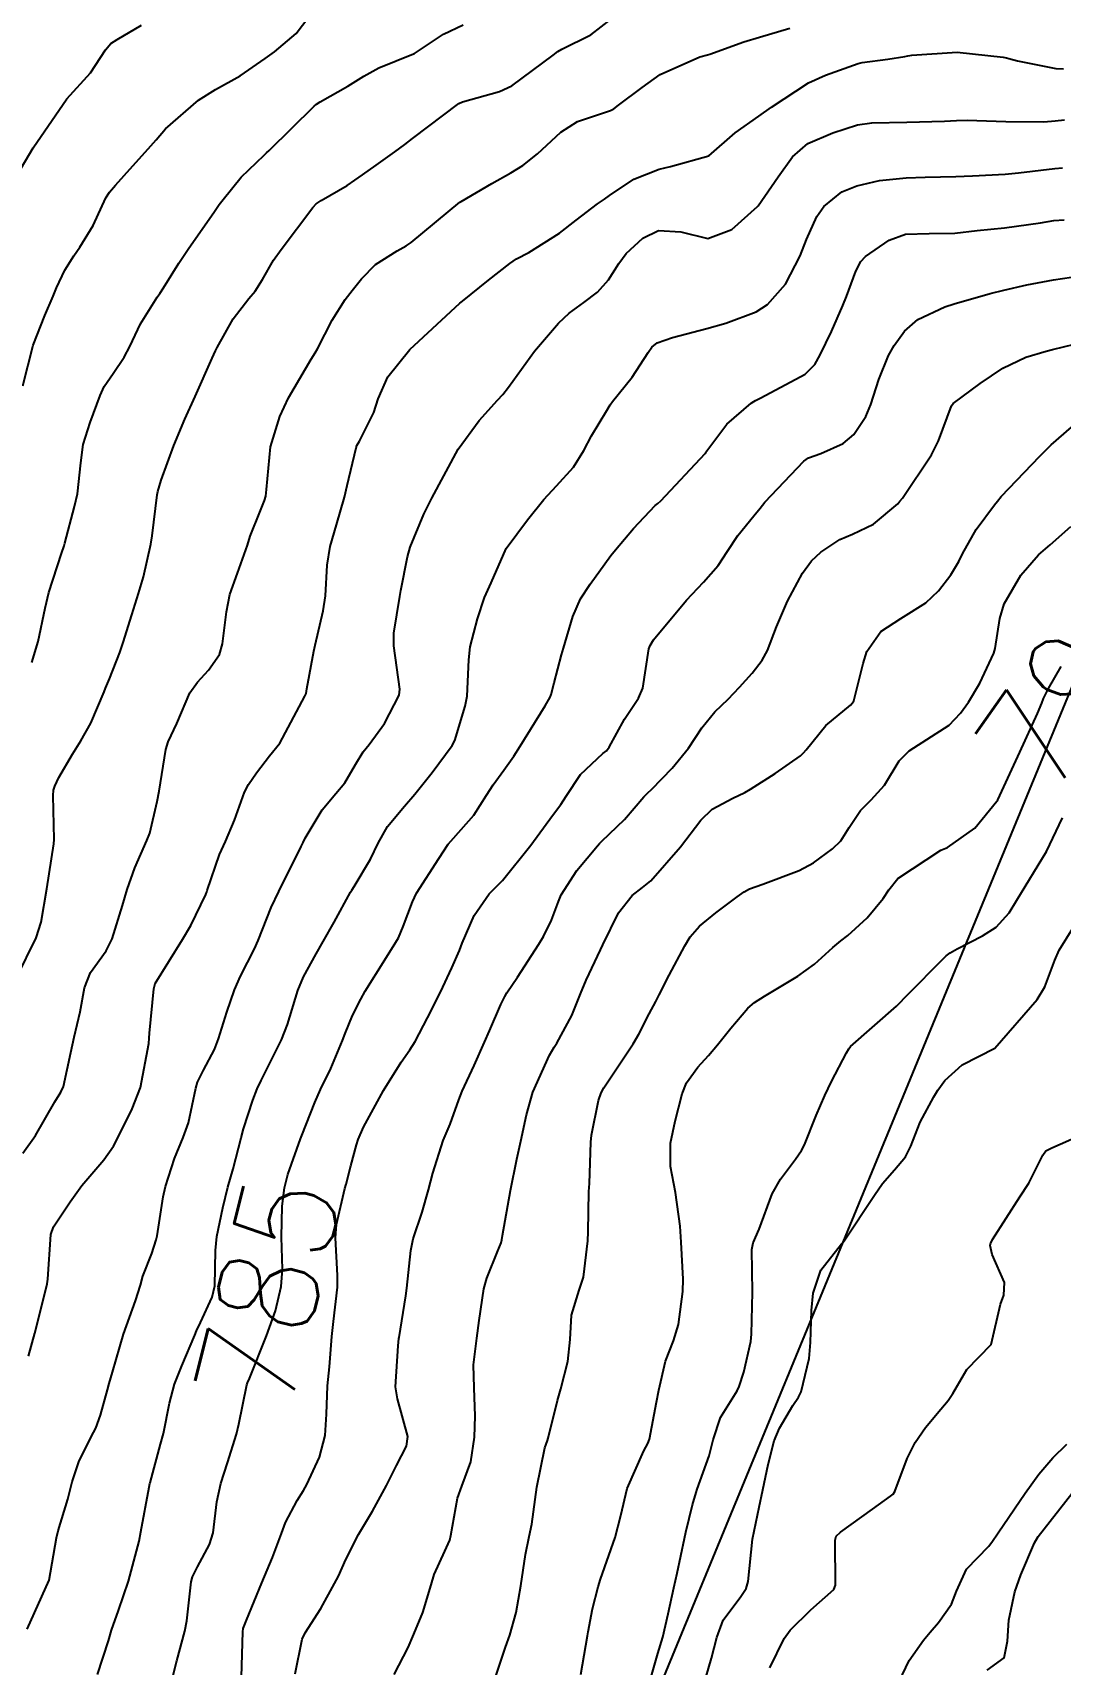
# Model space of a CAD drawing. Header units: metres. Extents: x 307586 to 320046, y 7427249 to 7434250.
# Drawn here: x 318425.4 to 318467, y 7430465.6 to 7430531.6 of the extents above; entities that cross this region are included whole.
import ezdxf
from ezdxf.enums import TextEntityAlignment as Align

# ---------------------------------------------------------------- set-up
doc = ezdxf.new("R2010")
doc.units = ezdxf.units.M
doc.header["$MEASUREMENT"] = 0
doc.linetypes.add('CONTINUO', pattern=[0])
for name, color, linetype in [('Cotas', 45, 'Continuous'), ('Curvas de Nivel 1m', 11, 'Continuous'), ('Curvas de Nivel 5m', 15, 'Continuous'), ('TEXTO', 45, 'Continuous')]:
    doc.layers.add(name, color=color, linetype=linetype)
doc.styles.add('Style-STANDARD', font='STANDARD.shx')

msp = doc.modelspace()

# ---------------------------------------------------------------- linework, layer by layer
at = {"layer": 'Curvas de Nivel 1m', "flags": 128}
for points, elevation in [([(318425.019, 7430517.347), (318425.44, 7430518.989), (318425.901, 7430520.188), (318426.237, 7430520.977), (318426.372, 7430521.311), (318426.719, 7430522.033), (318427.082, 7430522.612), (318427.325, 7430522.964), (318427.857, 7430523.844), (318428.369, 7430524.954), (318428.519, 7430525.19), (318428.761, 7430525.471), (318429.464, 7430526.251), (318430.094, 7430526.937), (318430.409, 7430527.311), (318430.791, 7430527.749), (318432.12, 7430528.91), (318432.807, 7430529.34), (318433.806, 7430529.897), (318434.82, 7430530.596), (318435.195, 7430530.874), (318436.079, 7430531.617), (318436.85, 7430532.623)], 778), ([(318424.766, 7430525.859), (318425.437, 7430526.99), (318426.803, 7430528.97), (318427.749, 7430530.025), (318428.361, 7430530.955), (318428.571, 7430531.208), (318428.829, 7430531.367), (318429.82, 7430531.958)], 777), ([(318425.011, 7430486.27), (318425.531, 7430486.982), (318426.317, 7430488.342), (318426.549, 7430488.739), (318426.657, 7430488.967), (318426.958, 7430490.342), (318427.097, 7430490.962), (318427.332, 7430491.987), (318427.505, 7430492.959), (318427.756, 7430493.579), (318428.388, 7430494.462), (318428.637, 7430494.948), (318429.055, 7430496.302), (318429.243, 7430496.942), (318429.549, 7430497.822), (318430.038, 7430498.934), (318430.149, 7430499.23), (318430.459, 7430500.512), (318430.539, 7430500.929), (318430.799, 7430502.615), (318430.904, 7430502.924), (318431.251, 7430503.669), (318431.778, 7430504.911), (318432.087, 7430505.339), (318432.527, 7430505.828), (318432.972, 7430506.46), (318433.1, 7430506.894), (318433.252, 7430508.197), (318433.396, 7430508.892), (318433.704, 7430509.756), (318434.103, 7430510.885), (318434.221, 7430511.251), (318434.603, 7430512.23), (318434.791, 7430512.696), (318434.849, 7430512.876), (318434.882, 7430513.142), (318435.045, 7430514.874), (318435.416, 7430516.104), (318435.768, 7430516.863), (318436.679, 7430518.429), (318436.848, 7430518.681), (318436.945, 7430518.847), (318437.534, 7430520.002), (318438.065, 7430520.836), (318438.343, 7430521.199), (318438.716, 7430521.676), (318439.291, 7430522.258), (318440.17, 7430522.816), (318440.532, 7430523.015), (318440.736, 7430523.155), (318442.706, 7430524.781), (318442.731, 7430524.803), (318442.753, 7430524.816), (318443.999, 7430525.533), (318444.771, 7430525.965), (318445.258, 7430526.271), (318445.842, 7430526.744), (318446.792, 7430527.623), (318447.469, 7430528.05), (318448.801, 7430528.502), (318448.94, 7430528.57), (318449.128, 7430528.707), (318450.079, 7430529.428), (318450.816, 7430529.957), (318452.411, 7430530.666), (318452.731, 7430530.754), (318452.825, 7430530.782), (318454.203, 7430531.276), (318454.835, 7430531.466), (318456.052, 7430531.833)], 781), ([(318425.383, 7430506.135), (318425.634, 7430506.984), (318425.919, 7430508.342), (318426.062, 7430508.978), (318426.579, 7430510.559), (318426.689, 7430510.861), (318426.722, 7430510.969), (318427.107, 7430512.463), (318427.222, 7430512.964), (318427.363, 7430514.226), (318427.463, 7430514.962), (318427.745, 7430515.861), (318428.148, 7430516.955), (318428.305, 7430517.315), (318428.672, 7430517.845), (318429.123, 7430518.501), (318429.34, 7430518.943), (318429.778, 7430519.853), (318430.453, 7430520.932), (318430.558, 7430521.079), (318430.709, 7430521.313), (318431.328, 7430522.317), (318431.728, 7430522.915), (318432.748, 7430524.363), (318432.966, 7430524.683), (318433.121, 7430524.896), (318433.854, 7430525.802), (318434.78, 7430526.686), (318434.881, 7430526.779), (318434.982, 7430526.877), (318436.801, 7430528.669), (318436.896, 7430528.755), (318437.05, 7430528.848), (318438.165, 7430529.481), (318438.814, 7430529.891), (318439.419, 7430530.222), (318440.823, 7430530.786), (318440.869, 7430530.809), (318442.036, 7430531.59), (318442.841, 7430531.967)], 779), ([(318425.251, 7430478.041), (318425.499, 7430478.981), (318425.937, 7430480.691), (318426.007, 7430480.973), (318426.034, 7430481.164), (318426.145, 7430482.972), (318426.256, 7430483.29), (318426.929, 7430484.301), (318427.41, 7430484.959), (318427.805, 7430485.43), (318428.289, 7430485.993), (318428.684, 7430486.557), (318428.888, 7430486.941), (318429.447, 7430488.066), (318429.781, 7430488.928), (318430.12, 7430490.703), (318430.134, 7430490.923), (318430.146, 7430491.123), (318430.311, 7430492.921), (318430.375, 7430493.134), (318431.474, 7430494.914), (318431.821, 7430495.49), (318432.42, 7430496.738), (318432.466, 7430496.856), (318432.477, 7430496.899), (318432.975, 7430498.358), (318433.219, 7430498.892), (318433.581, 7430499.759), (318433.983, 7430500.885), (318434.154, 7430501.197), (318434.475, 7430501.673), (318435.003, 7430502.354), (318435.413, 7430502.866), (318436.431, 7430504.77), (318436.472, 7430504.851), (318436.48, 7430504.884), (318436.516, 7430505.068), (318436.792, 7430506.594), (318436.843, 7430506.847), (318437.174, 7430508.226), (318437.261, 7430508.843), (318437.338, 7430510.08), (318437.448, 7430510.841), (318437.714, 7430511.721), (318438.041, 7430512.836), (318438.143, 7430513.309), (318438.502, 7430514.831), (318438.538, 7430514.928), (318438.637, 7430515.102), (318439.218, 7430516.261), (318439.393, 7430516.823), (318439.785, 7430517.706), (318440.683, 7430518.81), (318442.702, 7430520.691), (318442.75, 7430520.732), (318442.806, 7430520.779), (318443.858, 7430521.626), (318444.726, 7430522.304), (318444.999, 7430522.486), (318445.491, 7430522.749), (318446.741, 7430523.525), (318447.412, 7430524.057), (318448.275, 7430524.715), (318448.558, 7430524.91), (318448.758, 7430525.055), (318449.749, 7430525.72), (318450.774, 7430526.12), (318451.235, 7430526.224), (318452.783, 7430526.66), (318453.846, 7430527.596), (318454.799, 7430528.263), (318455.312, 7430528.632), (318456.818, 7430529.61), (318457.499, 7430529.927), (318458.83, 7430530.393), (318458.985, 7430530.434), (318460.023, 7430530.578), (318460.719, 7430530.686), (318460.834, 7430530.705), (318461.002, 7430530.735), (318462.836, 7430530.854), (318464.694, 7430530.662), (318464.834, 7430530.634), (318464.923, 7430530.608), (318465.279, 7430530.513), (318466.828, 7430530.195), (318467.136, 7430530.179)], 782), ([(318425.187, 7430466.983), (318426.083, 7430468.97), (318426.381, 7430470.687), (318426.451, 7430470.967), (318426.837, 7430472.248), (318427.018, 7430472.961), (318427.297, 7430473.802), (318427.877, 7430474.953), (318427.972, 7430475.135), (318428.163, 7430475.653), (318428.443, 7430476.682), (318428.512, 7430476.945), (318428.639, 7430477.394), (318429.086, 7430478.937), (318429.572, 7430480.285), (318429.776, 7430480.927), (318429.872, 7430481.282), (318430.242, 7430482.2), (318430.418, 7430482.751), (318430.452, 7430482.918), (318430.692, 7430484.493), (318430.787, 7430484.915), (318431.154, 7430486.047), (318431.511, 7430486.908), (318431.717, 7430487.498), (318432.014, 7430488.903), (318432.082, 7430489.146), (318432.33, 7430489.625), (318432.774, 7430490.46), (318432.936, 7430490.894), (318433.269, 7430491.981), (318433.588, 7430492.888), (318433.822, 7430493.442), (318434.39, 7430494.539), (318434.546, 7430494.878), (318435.07, 7430496.213), (318435.376, 7430496.866), (318436.28, 7430498.692), (318436.358, 7430498.851), (318436.445, 7430499.026), (318437.128, 7430500.172), (318437.685, 7430500.838), (318438.042, 7430501.261), (318438.481, 7430502.004), (318438.794, 7430502.521), (318439.036, 7430502.825), (318439.656, 7430503.664), (318440.252, 7430504.813), (318440.274, 7430505.055), (318440.025, 7430506.815), (318440.031, 7430507.332), (318440.277, 7430508.813), (318440.319, 7430509.058), (318440.579, 7430510.425), (318440.689, 7430510.808), (318441.251, 7430512.152), (318441.57, 7430512.796), (318442.633, 7430514.78), (318443.484, 7430515.938), (318444.231, 7430516.764), (318444.439, 7430516.988), (318444.668, 7430517.289), (318445.721, 7430518.744), (318446.694, 7430519.887), (318447.134, 7430520.29), (318447.723, 7430520.72), (318448.279, 7430521.144), (318448.717, 7430521.632), (318449.137, 7430522.296), (318449.436, 7430522.703), (318450.104, 7430523.331), (318450.742, 7430523.642), (318451.643, 7430523.578), (318452.739, 7430523.305), (318453.716, 7430523.677), (318454.753, 7430524.606), (318454.783, 7430524.64), (318455.589, 7430525.81), (318456.172, 7430526.619), (318456.788, 7430527.162), (318457.796, 7430527.597), (318458.796, 7430527.909), (318459.379, 7430528.002), (318460.797, 7430528.021), (318462.318, 7430528.067), (318462.798, 7430528.092), (318463.235, 7430528.099), (318464.798, 7430528.047), (318466.344, 7430528.043), (318466.799, 7430528.072), (318467.175, 7430528.111)], 783), ([(318428.036, 7430465.154), (318428.478, 7430466.522), (318428.607, 7430466.942), (318428.883, 7430467.75), (318429.292, 7430468.932), (318429.72, 7430470.547), (318429.798, 7430470.925), (318430.13, 7430472.734), (318430.159, 7430472.894), (318430.165, 7430472.92), (318430.588, 7430474.476), (318430.703, 7430474.915), (318430.945, 7430476.139), (318431.148, 7430476.91), (318431.444, 7430477.654), (318431.971, 7430478.902), (318432.04, 7430479.066), (318432.208, 7430479.411), (318432.677, 7430480.436), (318432.782, 7430480.894), (318432.817, 7430482.322), (318432.87, 7430482.894), (318433.106, 7430484.05), (318433.314, 7430484.89), (318433.535, 7430485.637), (318433.849, 7430486.885), (318433.943, 7430487.247), (318434.318, 7430488.411), (318434.506, 7430488.877), (318434.663, 7430489.211), (318435.483, 7430490.863), (318435.73, 7430491.482), (318436.151, 7430492.853), (318436.378, 7430493.403), (318436.891, 7430494.341), (318437.176, 7430494.842), (318437.62, 7430495.623), (318438.277, 7430496.831), (318438.333, 7430496.922), (318438.425, 7430497.064), (318439.086, 7430498.174), (318439.397, 7430498.82), (318439.772, 7430499.494), (318440.458, 7430500.317), (318440.885, 7430500.804), (318441.583, 7430501.687), (318442.398, 7430502.781), (318442.495, 7430502.981), (318442.919, 7430504.366), (318442.998, 7430504.775), (318443.06, 7430506.25), (318443.123, 7430506.774), (318443.414, 7430507.911), (318443.701, 7430508.769), (318443.965, 7430509.37), (318444.583, 7430510.76), (318445.435, 7430511.913), (318446.103, 7430512.738), (318446.619, 7430513.29), (318447.304, 7430514.046), (318447.727, 7430514.719), (318448.032, 7430515.326), (318448.658, 7430516.352), (318448.789, 7430516.58), (318448.878, 7430516.708), (318449.676, 7430517.697), (318450.329, 7430518.694), (318450.47, 7430518.907), (318450.687, 7430519.089), (318451.31, 7430519.302), (318452.693, 7430519.665), (318453.465, 7430519.883), (318454.7, 7430520.335), (318455.157, 7430520.633), (318455.879, 7430521.459), (318456.481, 7430522.614), (318456.739, 7430523.268), (318457.158, 7430524.197), (318457.436, 7430524.603), (318458.158, 7430525.201), (318458.766, 7430525.448), (318459.694, 7430525.656), (318460.771, 7430525.773), (318461.537, 7430525.793), (318462.772, 7430525.828), (318463.457, 7430525.849), (318464.774, 7430525.911), (318465.318, 7430525.969), (318466.778, 7430526.146), (318467.088, 7430526.177)], 784), ([(318433.864, 7430465.053), (318433.914, 7430466.881), (318433.932, 7430467.014), (318434.068, 7430467.359), (318434.691, 7430468.871), (318435.127, 7430469.898), (318435.48, 7430470.859), (318435.653, 7430471.313), (318436.123, 7430472.199), (318436.372, 7430472.605), (318436.511, 7430472.846), (318437.028, 7430473.957), (318437.257, 7430474.839), (318437.303, 7430475.701), (318437.344, 7430476.838), (318437.421, 7430477.608), (318437.517, 7430478.837), (318437.593, 7430479.452), (318437.748, 7430480.835), (318437.75, 7430481.315), (318437.675, 7430482.836), (318437.713, 7430483.38), (318438.048, 7430484.832), (318438.099, 7430485.009), (318438.287, 7430485.753), (318438.517, 7430486.61), (318438.587, 7430486.826), (318438.8, 7430487.315), (318439.616, 7430488.811), (318440.334, 7430489.946), (318440.684, 7430490.452), (318440.89, 7430490.795), (318441.395, 7430491.752), (318441.925, 7430492.784), (318442.383, 7430493.769), (318442.688, 7430494.479), (318442.803, 7430494.776), (318443.285, 7430495.896), (318443.887, 7430496.765), (318444.155, 7430497.034), (318444.428, 7430497.313), (318445.572, 7430498.743), (318446.455, 7430499.942), (318446.793, 7430500.393), (318447.007, 7430500.725), (318447.585, 7430501.61), (318448.489, 7430502.453), (318448.633, 7430502.566), (318448.753, 7430502.707), (318449.365, 7430503.841), (318449.93, 7430504.696), (318450.11, 7430505.103), (318450.357, 7430506.692), (318450.405, 7430506.831), (318450.547, 7430507.052), (318451.872, 7430508.67), (318452.57, 7430509.391), (318453.163, 7430510.068), (318453.533, 7430510.65), (318453.953, 7430511.286), (318454.605, 7430512.082), (318454.854, 7430512.392), (318455.05, 7430512.633), (318456.63, 7430514.292), (318456.818, 7430514.422), (318457.317, 7430514.603), (318458.221, 7430515.012), (318458.645, 7430515.371), (318459.139, 7430516.102), (318459.336, 7430516.583), (318459.655, 7430517.599), (318460.053, 7430518.576), (318460.279, 7430518.984), (318460.698, 7430519.557), (318461.239, 7430520.028), (318462.333, 7430520.546), (318462.714, 7430520.671), (318464.166, 7430521.078), (318464.72, 7430521.222), (318465.647, 7430521.431), (318466.724, 7430521.639), (318467.46, 7430521.748)], 786), ([(318436.038, 7430465.183), (318436.325, 7430466.582), (318436.44, 7430466.846), (318437.082, 7430467.831), (318437.632, 7430468.835), (318437.785, 7430469.134), (318438.093, 7430469.812), (318438.605, 7430470.822), (318439.167, 7430471.764), (318439.732, 7430472.806), (318440.141, 7430473.62), (318440.543, 7430474.402), (318440.596, 7430474.796), (318440.176, 7430476.319), (318440.095, 7430476.801), (318440.2, 7430478.467), (318440.237, 7430478.765), (318440.242, 7430478.8), (318440.523, 7430480.494), (318440.56, 7430480.797), (318440.714, 7430482.327), (318440.819, 7430482.794), (318441.175, 7430483.88), (318441.436, 7430484.788), (318441.609, 7430485.461), (318442.024, 7430486.783), (318442.113, 7430486.974), (318442.309, 7430487.436), (318442.667, 7430488.429), (318442.803, 7430488.775), (318443.282, 7430489.822), (318443.705, 7430490.766), (318443.897, 7430491.217), (318444.366, 7430492.29), (318444.52, 7430492.609), (318444.607, 7430492.756), (318445.03, 7430493.401), (318445.904, 7430494.737), (318446.091, 7430495.041), (318446.407, 7430495.697), (318446.692, 7430496.455), (318446.81, 7430496.726), (318447.432, 7430497.721), (318448.269, 7430498.712), (318448.351, 7430498.804), (318448.445, 7430498.907), (318449.371, 7430499.783), (318450.147, 7430500.693), (318450.303, 7430500.854), (318450.468, 7430501.01), (318451.297, 7430501.861), (318451.958, 7430502.668), (318452.501, 7430503.494), (318453.021, 7430504.141), (318453.562, 7430504.65), (318454.025, 7430505.141), (318454.529, 7430505.705), (318454.936, 7430506.235), (318455.151, 7430506.631), (318455.517, 7430507.59), (318455.966, 7430508.619), (318456.574, 7430509.761), (318456.933, 7430510.253), (318457.315, 7430510.603), (318458.078, 7430511.116), (318458.6, 7430511.332), (318459.448, 7430511.738), (318460.425, 7430512.572), (318460.517, 7430512.668), (318460.615, 7430512.789), (318461.787, 7430514.553), (318462.07, 7430515.12), (318462.605, 7430516.541), (318462.664, 7430516.624), (318463.765, 7430517.436), (318464.678, 7430518.058), (318465.61, 7430518.506), (318466.43, 7430518.751), (318466.688, 7430518.814), (318468.027, 7430519.142)], 787), ([(318440.038, 7430465.147), (318440.608, 7430466.241), (318440.843, 7430466.792), (318441.202, 7430467.659), (318441.546, 7430468.785), (318441.669, 7430469.202), (318442.097, 7430470.146), (318442.291, 7430470.588), (318442.336, 7430470.778), (318442.61, 7430472.291), (318442.78, 7430472.774), (318443.152, 7430473.76), (318443.291, 7430474.769), (318443.319, 7430475.615), (318443.282, 7430476.769), (318443.261, 7430477.7), (318443.388, 7430478.768), (318443.49, 7430479.487), (318443.67, 7430480.766), (318443.794, 7430481.199), (318444.246, 7430482.316), (318444.369, 7430482.64), (318444.401, 7430482.758), (318444.428, 7430482.931), (318444.756, 7430484.753), (318445.015, 7430486.026), (318445.177, 7430486.747), (318445.396, 7430487.826), (318445.663, 7430488.74), (318446.338, 7430490.23), (318446.515, 7430490.555), (318446.622, 7430490.727), (318447.234, 7430491.847), (318447.592, 7430492.718), (318447.82, 7430493.274), (318448.391, 7430494.508), (318448.487, 7430494.709), (318449.121, 7430495.994), (318449.676, 7430496.697), (318450.1, 7430497.02), (318450.429, 7430497.291), (318451.639, 7430498.672), (318452.454, 7430499.758), (318452.91, 7430500.204), (318453.749, 7430500.647), (318454.233, 7430500.876), (318454.468, 7430501.006), (318455.46, 7430501.644), (318456.489, 7430502.363), (318456.618, 7430502.482), (318456.72, 7430502.608), (318457.521, 7430503.582), (318458.511, 7430504.41), (318458.601, 7430504.5), (318458.646, 7430504.589), (318459.02, 7430506.101), (318459.181, 7430506.584), (318459.737, 7430507.392), (318460.556, 7430507.926), (318461.562, 7430508.555), (318462.08, 7430509.038), (318462.58, 7430509.69), (318462.894, 7430510.231), (318463.045, 7430510.535), (318463.602, 7430511.531), (318464.339, 7430512.523), (318464.461, 7430512.675), (318464.616, 7430512.857), (318466.175, 7430514.497), (318466.406, 7430514.724), (318466.64, 7430514.953), (318467.458, 7430515.675)], 788), ([(318444.053, 7430464.76), (318444.554, 7430466.254), (318444.731, 7430466.75), (318444.986, 7430467.66), (318445.177, 7430468.744), (318445.362, 7430470.008), (318445.513, 7430470.739), (318445.611, 7430471.237), (318445.824, 7430472.735), (318446.149, 7430474.335), (318446.245, 7430474.636), (318446.276, 7430474.729), (318446.652, 7430476.249), (318446.786, 7430476.724), (318447.079, 7430477.836), (318447.168, 7430478.72), (318447.224, 7430479.709), (318447.526, 7430480.717), (318447.702, 7430481.244), (318447.886, 7430482.714), (318447.893, 7430483.077), (318447.93, 7430484.713), (318447.95, 7430485.041), (318448.004, 7430486.713), (318448.028, 7430486.99), (318448.32, 7430488.398), (318448.417, 7430488.709), (318448.533, 7430488.915), (318449.714, 7430490.689), (318449.944, 7430491.091), (318450.361, 7430491.909), (318450.634, 7430492.413), (318450.776, 7430492.676), (318451.18, 7430493.471), (318451.804, 7430494.669), (318452.03, 7430495.034), (318452.405, 7430495.463), (318453.063, 7430496.004), (318453.924, 7430496.645), (318454.212, 7430496.855), (318454.426, 7430496.972), (318454.961, 7430497.165), (318456.434, 7430497.719), (318457.013, 7430498.029), (318457.792, 7430498.597), (318458.12, 7430498.919), (318458.456, 7430499.452), (318458.913, 7430500.139), (318459.352, 7430500.581), (318459.889, 7430501.166), (318460.489, 7430502.155), (318460.89, 7430502.564), (318462.503, 7430503.596), (318462.962, 7430504.082), (318463.284, 7430504.532), (318463.754, 7430505.298), (318464.317, 7430506.522), (318464.366, 7430506.7), (318464.557, 7430507.915), (318464.732, 7430508.517), (318465.41, 7430509.678), (318466.127, 7430510.497), (318466.597, 7430510.906), (318467.434, 7430511.652)], 789), ([(318450.344, 7430464.677), (318450.722, 7430466.004), (318450.918, 7430466.671), (318451.138, 7430467.604), (318451.359, 7430468.667), (318451.497, 7430469.258), (318451.796, 7430470.663), (318451.848, 7430470.921), (318452.123, 7430472.019), (318452.262, 7430472.527), (318452.309, 7430472.658), (318452.788, 7430474.012), (318452.949, 7430474.652), (318453.253, 7430475.562), (318453.921, 7430476.643), (318454.014, 7430476.812), (318454.19, 7430477.392), (318454.474, 7430478.636), (318454.509, 7430478.939), (318454.548, 7430480.635), (318454.523, 7430482.361), (318454.578, 7430482.635), (318454.816, 7430483.19), (318455.349, 7430484.624), (318455.686, 7430485.215), (318456.294, 7430486.029), (318456.532, 7430486.375), (318456.65, 7430486.607), (318457.131, 7430487.786), (318457.477, 7430488.598), (318457.75, 7430489.174), (318458.349, 7430490.326), (318458.443, 7430490.497), (318458.516, 7430490.588), (318460.37, 7430492.224), (318460.541, 7430492.388), (318460.704, 7430492.557), (318462.39, 7430494.258), (318462.548, 7430494.382), (318462.835, 7430494.536), (318463.857, 7430495.07), (318464.406, 7430495.415), (318464.931, 7430495.996), (318465.251, 7430496.508), (318466.443, 7430498.49), (318467.098, 7430499.849)], 791), ([(318452.556, 7430464.655), (318452.893, 7430465.809), (318453.098, 7430466.65), (318453.357, 7430467.36), (318454.08, 7430468.318), (318454.297, 7430468.637), (318454.373, 7430468.923), (318454.547, 7430470.633), (318454.817, 7430471.935), (318454.968, 7430472.627), (318455.176, 7430473.657), (318455.429, 7430474.621), (318455.642, 7430475.136), (318456.174, 7430476.049), (318456.406, 7430476.382), (318456.514, 7430476.607), (318456.844, 7430477.956), (318456.901, 7430478.603), (318456.93, 7430479.889), (318457.002, 7430480.602), (318457.309, 7430481.533), (318458.144, 7430482.591), (318458.201, 7430482.643), (318458.254, 7430482.71), (318459.49, 7430484.572), (318459.809, 7430485.038), (318460.288, 7430485.593), (318460.74, 7430486.112), (318460.95, 7430486.554), (318461.339, 7430487.524), (318461.887, 7430488.544), (318462.052, 7430488.818), (318462.333, 7430489.211), (318463.035, 7430489.84), (318464.353, 7430490.52), (318466.063, 7430492.495), (318466.378, 7430493.009), (318466.787, 7430494.088), (318466.961, 7430494.484), (318467.512, 7430495.373)], 792), ([(318455.243, 7430465.424), (318455.833, 7430466.613), (318456.066, 7430466.954), (318456.907, 7430467.77), (318457.834, 7430468.592), (318457.907, 7430468.769), (318457.896, 7430470.592), (318457.94, 7430470.757), (318458.108, 7430470.92), (318459.4, 7430471.849), (318460.131, 7430472.379), (318460.234, 7430472.456), (318460.307, 7430472.558), (318460.802, 7430473.898), (318461.127, 7430474.55), (318461.549, 7430475.159), (318462.173, 7430475.905), (318462.468, 7430476.248), (318462.655, 7430476.535), (318463.22, 7430477.503), (318464.203, 7430478.52), (318464.589, 7430480.153), (318464.715, 7430480.513), (318464.753, 7430481.027), (318464.249, 7430482.161), (318464.17, 7430482.521), (318464.176, 7430482.599), (318464.255, 7430482.766), (318465.374, 7430484.503), (318465.73, 7430485.049), (318466.298, 7430486.181), (318466.424, 7430486.366), (318466.661, 7430486.486), (318467.794, 7430486.989)], 793), ([(318460.339, 7430464.557), (318460.885, 7430465.717), (318461.475, 7430466.546), (318461.737, 7430466.873), (318462.07, 7430467.254), (318462.608, 7430468.004), (318462.799, 7430468.533), (318463.207, 7430469.418), (318464.11, 7430470.344), (318464.184, 7430470.446), (318464.232, 7430470.518), (318464.491, 7430470.888), (318465.587, 7430472.498), (318466.141, 7430473.264), (318466.703, 7430473.929), (318467.264, 7430474.479)], 794)]:
    msp.add_lwpolyline(points, dxfattribs=dict(at, elevation=elevation))
at = {"layer": 'Curvas de Nivel 5m', "flags": 128}
for points, elevation in [([(318424.753, 7430493.371), (318425.551, 7430494.983), (318425.753, 7430495.629), (318425.99, 7430496.976), (318426.27, 7430498.801), (318426.28, 7430498.972), (318426.241, 7430500.753), (318426.257, 7430500.973), (318426.305, 7430501.133), (318426.471, 7430501.485), (318427.027, 7430502.422), (318427.366, 7430502.961), (318427.774, 7430503.684), (318428.304, 7430504.952), (318428.367, 7430505.1), (318428.521, 7430505.477), (318428.938, 7430506.545), (318429.082, 7430506.945), (318429.421, 7430508.074), (318429.703, 7430508.939), (318429.895, 7430509.611), (318430.191, 7430510.934), (318430.252, 7430511.27), (318430.459, 7430512.932), (318430.483, 7430513.062), (318430.619, 7430513.527), (318431.132, 7430514.923), (318431.577, 7430515.988), (318431.989, 7430516.91), (318432.679, 7430518.467), (318432.816, 7430518.764), (318432.879, 7430518.898), (318433.522, 7430520.064), (318434.164, 7430520.885), (318434.413, 7430521.177), (318434.715, 7430521.652), (318435.164, 7430522.436), (318435.466, 7430522.869), (318436.75, 7430524.565), (318436.889, 7430524.712), (318437.091, 7430524.847), (318438.139, 7430525.46), (318438.769, 7430525.884), (318439.315, 7430526.284), (318440.065, 7430526.817), (318440.476, 7430527.123), (318440.788, 7430527.363), (318442.656, 7430528.782), (318442.804, 7430528.852), (318444.31, 7430529.263), (318444.81, 7430529.493), (318446.48, 7430530.735), (318446.668, 7430530.89), (318446.827, 7430530.977), (318448, 7430531.554), (318448.845, 7430532.212)], 780), ([(318431.041, 7430464.91), (318431.253, 7430465.7), (318431.567, 7430466.905), (318431.648, 7430467.323), (318431.83, 7430468.903), (318431.882, 7430469.105), (318432.089, 7430469.514), (318432.573, 7430470.421), (318432.716, 7430470.894), (318432.871, 7430472.144), (318433.024, 7430472.891), (318433.304, 7430473.726), (318433.662, 7430474.885), (318433.755, 7430475.288), (318434.077, 7430476.881), (318434.104, 7430476.961), (318434.186, 7430477.143), (318434.883, 7430478.87), (318435.235, 7430479.887), (318435.475, 7430480.861), (318435.527, 7430481.567), (318435.487, 7430482.861), (318435.518, 7430484.114), (318435.606, 7430484.86), (318435.737, 7430485.402), (318436.256, 7430486.851), (318436.304, 7430486.978), (318436.837, 7430488.325), (318437.068, 7430488.843), (318437.477, 7430489.693), (318437.956, 7430490.834), (318438.062, 7430491.118), (318438.358, 7430491.838), (318438.69, 7430492.503), (318438.873, 7430492.822), (318439.663, 7430494.094), (318440.117, 7430494.813), (318440.214, 7430494.993), (318440.403, 7430495.451), (318440.78, 7430496.442), (318440.952, 7430496.802), (318441.847, 7430498.199), (318442.236, 7430498.783), (318442.445, 7430499.03), (318443.266, 7430499.96), (318443.788, 7430500.767), (318444.052, 7430501.182), (318444.478, 7430501.774), (318444.888, 7430502.352), (318445.14, 7430502.75), (318446.157, 7430504.383), (318446.354, 7430504.732), (318446.398, 7430504.849), (318446.522, 7430505.311), (318446.822, 7430506.444), (318446.899, 7430506.726), (318447.271, 7430508.008), (318447.584, 7430508.72), (318447.973, 7430509.312), (318448.577, 7430510.137), (318448.816, 7430510.472), (318448.996, 7430510.706), (318449.726, 7430511.569), (318450.61, 7430512.494), (318450.715, 7430512.584), (318450.831, 7430512.687), (318452.632, 7430514.607), (318452.654, 7430514.638), (318452.664, 7430514.66), (318453.514, 7430515.787), (318454.496, 7430516.642), (318454.596, 7430516.708), (318454.664, 7430516.748), (318454.888, 7430516.859), (318456.675, 7430517.816), (318457.075, 7430518.21), (318457.285, 7430518.604), (318457.743, 7430519.549), (318458.21, 7430520.595), (318458.346, 7430520.964), (318458.727, 7430521.989), (318458.933, 7430522.386), (318459.125, 7430522.586), (318460.074, 7430523.242), (318460.742, 7430523.483), (318461.696, 7430523.509), (318462.743, 7430523.533), (318463.646, 7430523.629), (318464.745, 7430523.748), (318466.198, 7430523.949), (318466.748, 7430524.035), (318467.16, 7430524.074)], 785), ([(318447.595, 7430465.159), (318447.868, 7430466.712), (318447.895, 7430466.881), (318448.074, 7430467.813), (318448.299, 7430468.707), (318448.397, 7430469.017), (318448.992, 7430470.697), (318449.218, 7430471.591), (318449.476, 7430472.69), (318450.148, 7430474.211), (318450.318, 7430474.512), (318450.374, 7430474.678), (318450.665, 7430476.185), (318450.752, 7430476.674), (318451.028, 7430477.839), (318451.349, 7430478.669), (318451.549, 7430479.327), (318451.729, 7430480.665), (318451.737, 7430481.158), (318451.663, 7430482.666), (318451.621, 7430483.305), (318451.432, 7430484.668), (318451.234, 7430485.725), (318451.222, 7430486.671), (318451.42, 7430487.561), (318451.697, 7430488.666), (318451.879, 7430489.113), (318452.334, 7430489.744), (318452.772, 7430490.222), (318453.128, 7430490.652), (318453.67, 7430491.33), (318454.365, 7430492.133), (318454.631, 7430492.374), (318455.033, 7430492.63), (318456.381, 7430493.433), (318457.062, 7430493.928), (318457.804, 7430494.596), (318458.117, 7430494.872), (318458.4, 7430495.086), (318459.195, 7430495.798), (318459.834, 7430496.576), (318460.068, 7430496.932), (318460.431, 7430497.396), (318462.175, 7430498.544), (318462.369, 7430498.616), (318462.444, 7430498.643), (318463.55, 7430499.435), (318464.44, 7430500.52), (318464.452, 7430500.541), (318464.473, 7430500.576), (318465.372, 7430502.507), (318466.088, 7430504.076), (318466.258, 7430504.494), (318466.33, 7430504.679), (318466.522, 7430505.084), (318467.044, 7430505.976)], 790), ([(318464.045, 7430465.333), (318464.729, 7430465.833), (318464.871, 7430466.508), (318464.92, 7430467.356), (318465.164, 7430468.504), (318465.411, 7430469.183), (318465.958, 7430470.492), (318466.115, 7430470.745), (318467.472, 7430472.477)], 795)]:
    msp.add_lwpolyline(points, dxfattribs=dict(at, elevation=elevation))
at = {"layer": 'TEXTO', "linetype": 'CONTINUO', "flags": 128}
msp.add_lwpolyline([(318376.311, 7430283.89), (318493.166, 7430567.522)], dxfattribs=at)

# ---------------------------------------------------------------- texts
at = {"layer": 'Cotas', "style": 'Style-STANDARD'}
for s, rotation, p in [('790', 54.91664, (318467.635, 7430505.551, 790)), ('785', 76.12521, (318434.95, 7430480.661, 785))]:
    msp.add_text(s, height=4, rotation=rotation, dxfattribs=at).set_placement(p, align=Align.MIDDLE_CENTER)

doc.saveas('drawing.dxf')
